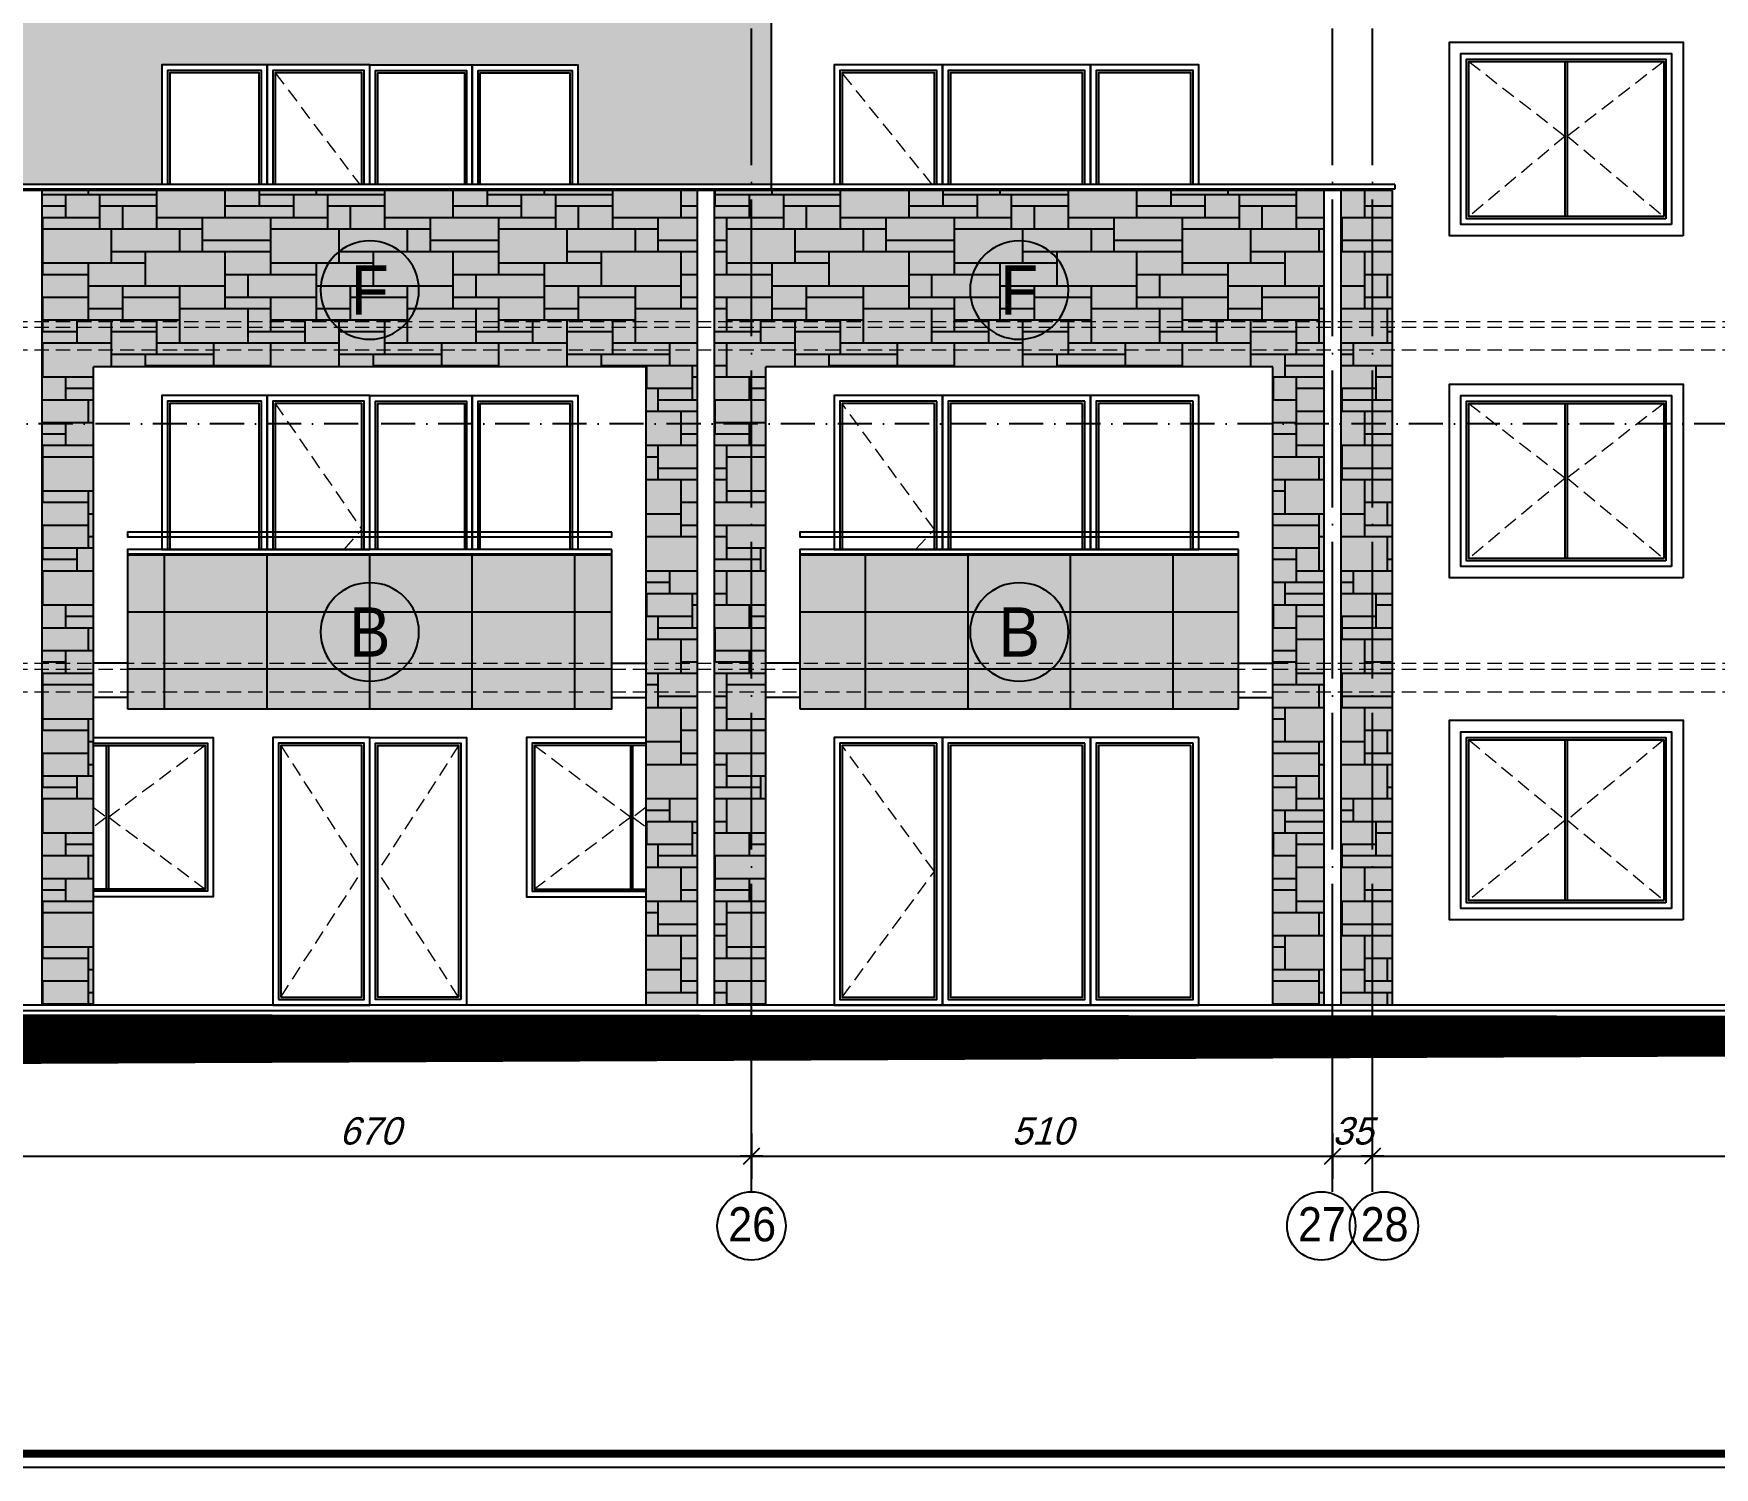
# Model space of a CAD drawing. Extents: x 9615146 to 9672346, y 4699603 to 4705703.
# Drawn here: x 9647292 to 9648767, y 4702703 to 4703961 of the extents above; entities that cross this region are included whole.
import ezdxf
from ezdxf.enums import TextEntityAlignment as Align

# ---------------------------------------------------------------- set-up
doc = ezdxf.new("R2010")
doc.units = 0
doc.header["$LTSCALE"] = 0.5
doc.header["$MEASUREMENT"] = 0
doc.header["$PDSIZE"] = -1
for name, pattern in [('ACAD_ISO04W100', [30, 24, -3, 0, -3]), ('DASHED', [0.75, 0.5, -0.25]), ('OSI1000', [5, 3, -1, 0, -1])]:
    doc.linetypes.add(name, pattern=pattern)
doc.layers.get('0').update_dxf_attribs({"color": 251, "linetype": 'CONTINUOUS'})
doc.layers.get('Defpoints').update_dxf_attribs({"color": 251, "linetype": 'CONTINUOUS'})
for name, color, linetype in [('_axis', 1, 'ACAD_ISO04W100'), ('_axis_num', 1, 'CONTINUOUS'), ('_dimension', 4, 'CONTINUOUS'), ('_dimension_evel', 4, 'CONTINUOUS'), ('_hatch', 9, 'CONTINUOUS'), ('_hatch_construction', 252, 'CONTINUOUS'), ('_table', 3, 'CONTINUOUS'), ('_text_spesif_window', 41, 'CONTINUOUS'), ('_view', 3, 'CONTINUOUS'), ('fasadi', 147, 'CONTINUOUS')]:
    doc.layers.add(name, color=color, linetype=linetype)
doc.layers.add('_punk', color=8, linetype='DASHED', lineweight=9)
doc.styles.add('HEB1', font='', dxfattribs={"width": 0.8, "oblique": 17})
doc.styles.add('POMESHTENIA', font='arial.ttf', dxfattribs={"width": 0.9})
doc.styles.add('WIN', font='swindos.shx', dxfattribs={"oblique": 17})
doc.styles.get('HEB1').set_extended_font_data('HebarU Cyr')
doc.dimstyles.new('dim_50', dxfattribs={"dimtxt": 24, "dimasz": 1, "dimexe": 30, "dimexo": 0, "dimgap": 10, "dimtad": 1, "dimdec": 1, "dimrnd": 0.5, "dimdsep": 46, "dimtxsty": 'WIN', "dimblk1": '1', "dimblk2": '1', "dimsah": 1, "dimcen": 15, "dimdle": 10, "dimse1": 1, "dimse2": 1, "dimadec": 0, "dimazin": 0, "dimtfac": 1, "dimtdec": 1, "dimtix": 1, "dimtmove": 2, "dimatfit": 3, "dimldrblk": '1', "dimfxl": 1, "dimtolj": 1, "dimarcsym": 0})
pattern_1 = [(0, (0, 0), (0, 200), [150, -50]), (0, (0, 10), (0, 200), [-60, 60, -30, 50]), (0, (0, 20), (0, 200), [-90, 110]), (0, (0, 30), (0, 200), [90, -110]), (0, (0, 40), (0, 200), [-40, 160]), (0, (0, 50), (0, 200), [70, -50, 60, -20]), (0, (70, 60), (0, 200), [160, -40]), (0, (-10, 70), (0, 200), [110, -90]), (0, (-40, 80), (0, 200), [90, -110]), (0, (0, 90), (0, 200), [160, -40]), (0, (0, 100), (0, 200), [-80, 50, -30, 40]), (0, (100, 110), (0, 200), [120, -80]), (0, (20, 120), (0, 200), [80, -40, 30, -50]), (0, (60, 130), (0, 200), [80, -30, 50, -40]), (0, (140, 140), (0, 200), [120, -80]), (0, (60, 150), (0, 200), [80, -120]), (0, (100, 160), (0, 200), [90, -110]), (0, (100, 170), (0, 200), [-60, 140]), (0, (40, 180), (0, 200), [60, -140]), (0, (100, 190), (0, 200), [140, -60]), (90, (0, 80), (-200, 1.224646799147353e-14), [30, -80, 70, -20]), (90, (20, 90), (-200, 1.224646799147353e-14), [50, -30, 20, -100]), (90, (30, 50), (-200, 1.224646799147353e-14), [20, -180]), (90, (40, 30), (-200, 1.224646799147353e-14), [20, -120, 30, -30]), (90, (50, 70), (-200, 1.224646799147353e-14), [20, -180]), (90, (60, 0), (-200, 1.224646799147353e-14), [30, -90, 50, -30]), (90, (70, 40), (-200, 1.224646799147353e-14), [30, -170]), (90, (80, 90), (-200, 1.224646799147353e-14), [30, -10, 20, -140]), (90, (90, 10), (-200, 1.224646799147353e-14), [30, -170]), (90, (100, 60), (-200, 1.224646799147353e-14), [30, -10, 30, -20, 50, -60]), (90, (120, 60), (-200, 1.224646799147353e-14), [-140, 20, -20, 20]), (90, (130, 90), (-200, 1.224646799147353e-14), [20, -180]), (90, (140, 20), (-200, 1.224646799147353e-14), [20, -70, 50, -60]), (90, (150, 50), (-200, 1.224646799147353e-14), [10, -130, 30, -30]), (90, (160, 60), (-200, 1.224646799147353e-14), [50, -50, 30, -70]), (90, (170, 110), (-200, 1.224646799147353e-14), [30, -50, 20, -100]), (90, (180, 40), (-200, 1.224646799147353e-14), [20, -180]), (90, (190, 60), (-200, 1.224646799147353e-14), [20, -60, 30, -90])]

# ---------------------------------------------------------------- blocks, each defined once
blk = doc.blocks.new('1')
for p, q in [((0, 20), (0, -20)), ((-10, 0), (10, 0)), ((-7.071067811866669, -7.07106781186485), (7.071067811866669, 7.07106781186485))]:
    blk.add_line(p, q)
blk = doc.blocks.new('*D81')
at = {"layer": '_dimension', "color": 0, "lineweight": -2, "ltscale": 30, "transparency": 16777216}
blk.add_line((9647252.903403036, 4702976.445895948), (9647920.903403033, 4702976.445895948), dxfattribs=at)
at = {"layer": 'Defpoints', "color": 0, "ltscale": 30, "transparency": 16777216}
for p in [(9647251.903403036, 4702976.445894818), (9647921.903403033, 4702976.445895948), (9647921.903403033, 4702976.445894632)]:
    blk.add_point(p, dxfattribs=at)
at = {"layer": '_dimension', "color": 0, "lineweight": -2, "ltscale": 30, "transparency": 16777216, "rotation": 180}
blk.add_blockref('1', (9647251.903403036, 4702976.445895948), dxfattribs=at)
at = {"layer": '_dimension', "color": 0, "lineweight": -2, "ltscale": 30, "transparency": 16777216}
blk.add_blockref('1', (9647921.903403033, 4702976.445895948), dxfattribs=at)
at = {"layer": '_dimension', "color": 0, "ltscale": 30, "transparency": 16777216, "insert": (9647586.903403034, 4702998.445895948), "char_height": 24, "attachment_point": 5, "style": 'WIN'}
blk.add_mtext('\\A1;670', dxfattribs=at)
blk = doc.blocks.new('*D82')
at = {"layer": '_dimension', "color": 0, "lineweight": -2, "ltscale": 30, "transparency": 16777216}
blk.add_line((9647922.903403033, 4702976.445895948), (9648430.903402293, 4702976.445895948), dxfattribs=at)
at = {"layer": 'Defpoints', "color": 0, "ltscale": 30, "transparency": 16777216}
for p in [(9647921.903403033, 4702976.445894632), (9648431.903402293, 4702976.445895948), (9648431.903402293, 4702976.445894492)]:
    blk.add_point(p, dxfattribs=at)
at = {"layer": '_dimension', "color": 0, "lineweight": -2, "ltscale": 30, "transparency": 16777216, "rotation": 180}
blk.add_blockref('1', (9647921.903403033, 4702976.445895948), dxfattribs=at)
at = {"layer": '_dimension', "color": 0, "lineweight": -2, "ltscale": 30, "transparency": 16777216}
blk.add_blockref('1', (9648431.903402293, 4702976.445895948), dxfattribs=at)
at = {"layer": '_dimension', "color": 0, "ltscale": 30, "transparency": 16777216, "insert": (9648176.903402664, 4702998.445895948), "char_height": 24, "attachment_point": 5, "style": 'WIN'}
blk.add_mtext('\\A1;510', dxfattribs=at)
blk = doc.blocks.new('*D83')
at = {"layer": '_dimension', "color": 0, "lineweight": -2, "ltscale": 30, "transparency": 16777216}
for p, q in [((9648430.903402293, 4702976.445895948), (9648429.903402293, 4702976.445895948)), ((9648431.903402293, 4702976.445895948), (9648466.903402284, 4702976.445895948)), ((9648467.903402284, 4702976.445895948), (9648468.903402284, 4702976.445895948))]:
    blk.add_line(p, q, dxfattribs=at)
at = {"layer": 'Defpoints', "color": 0, "ltscale": 30, "transparency": 16777216}
for p in [(9648431.903402293, 4702976.445894492), (9648466.903402284, 4702976.445895948), (9648466.903402284, 4702976.445894483)]:
    blk.add_point(p, dxfattribs=at)
at = {"layer": '_dimension', "color": 0, "lineweight": -2, "ltscale": 30, "transparency": 16777216}
blk.add_blockref('1', (9648431.903402293, 4702976.445895948), dxfattribs=at)
at = {"layer": '_dimension', "color": 0, "lineweight": -2, "ltscale": 30, "transparency": 16777216, "rotation": 180}
blk.add_blockref('1', (9648466.903402284, 4702976.445895948), dxfattribs=at)
at = {"layer": '_dimension', "color": 0, "ltscale": 30, "transparency": 16777216, "insert": (9648449.403402288, 4702998.445895948), "char_height": 24, "attachment_point": 5, "style": 'WIN'}
blk.add_mtext('\\A1;35', dxfattribs=at)
blk = doc.blocks.new('*D84')
at = {"layer": '_dimension', "color": 0, "lineweight": -2, "ltscale": 30, "transparency": 16777216}
blk.add_line((9648467.903402284, 4702976.445895948), (9649155.903402064, 4702976.445895948), dxfattribs=at)
at = {"layer": 'Defpoints', "color": 0, "ltscale": 30, "transparency": 16777216}
for p in [(9648466.903402284, 4702976.445894483), (9649156.903402064, 4702976.445895948), (9649156.903402064, 4702976.445894293)]:
    blk.add_point(p, dxfattribs=at)
at = {"layer": '_dimension', "color": 0, "lineweight": -2, "ltscale": 30, "transparency": 16777216, "rotation": 180}
blk.add_blockref('1', (9648466.903402284, 4702976.445895948), dxfattribs=at)
at = {"layer": '_dimension', "color": 0, "lineweight": -2, "ltscale": 30, "transparency": 16777216}
blk.add_blockref('1', (9649156.903402064, 4702976.445895948), dxfattribs=at)
at = {"layer": '_dimension', "color": 0, "ltscale": 30, "transparency": 16777216, "insert": (9648811.903402174, 4702998.445895948), "char_height": 24, "attachment_point": 5, "style": 'WIN'}
blk.add_mtext('\\A1;690', dxfattribs=at)
blk = doc.blocks.new('fghfdg')
at = {"layer": '_text_spesif_window'}
blk.add_circle((0, 0), 18, dxfattribs=at)
at = {"layer": '_text_spesif_window', "style": 'HEB1', "text_generation_flag": 6, "width": 0.7999999999992724}
blk.add_attdef('A', text='', height=18, rotation=179.9999998932783, dxfattribs=at).set_placement((-1.862645149230957e-09, -9.232262405566871), align=Align.CENTER)

msp = doc.modelspace()

# ---------------------------------------------------------------- hatches: boundary and pattern name
at = {"layer": '_hatch', "ltscale": 30, "true_color": 0xb97b1d}
h = msp.add_hatch(color=32, dxfattribs=at)
h.dxf.hatch_style = 1
h.paths.add_polyline_path([(9647921.903403576, 4704948.838117352), (9647939.403403917, 4704948.838117354), (9647939.40340392, 4704983.83811782), (9647921.903403586, 4704983.83811782)])
h.paths.add_polyline_path([(9647251.90340359, 4704983.838117821), (9647234.403401222, 4704983.838117821), (9647234.40340122, 4704948.838117816), (9647251.903403582, 4704948.838117817)])
h.paths.add_polyline_path([(9647251.90340359, 4704983.83811782), (9647251.903403582, 4704948.838117817), (9647266.40341299, 4704948.838117816), (9647266.40341299, 4704944.838117816), (9647251.903403578, 4704944.838117816), (9647251.903403576, 4704943.838117814), (9647264.403412988, 4704943.838117815), (9647264.40341299, 4704878.838117818), (9647251.903403562, 4704878.838117818), (9647251.903403271, 4703828.838117806), (9647404.403402759, 4703828.838117806), (9647404.403402757, 4703933.838117787), (9647496.903401323, 4703933.838117787), (9647586.903356876, 4703933.838117787), (9647676.90331243, 4703933.838117787), (9647769.403310996, 4703933.838117787), (9647769.403310996, 4703828.838117807), (9647921.903403267, 4703828.838117807), (9647921.903403558, 4704878.838117347), (9647909.403393453, 4704878.838117347), (9647909.403393432, 4704943.838117349), (9647921.903403575, 4704943.838117351), (9647921.903403575, 4704944.838117348), (9647907.403393432, 4704944.838117346), (9647907.40339343, 4704948.838117349), (9647921.903403576, 4704948.838117351), (9647921.903403588, 4704983.83811782)])
h.paths.add_polyline_path([(9647496.903389715, 4704843.838117811), (9647586.903345268, 4704843.838117811), (9647676.90330082, 4704843.838117811), (9647769.403299386, 4704843.83811781), (9647769.403299386, 4704723.838117818), (9647824.403392356, 4704723.838117818), (9647824.403392356, 4704718.838117815), (9647769.403299386, 4704718.838117814), (9647769.403299386, 4704708.838117815), (9647824.403392356, 4704708.838117815), (9647824.403392356, 4704704.83811781), (9647349.40339191, 4704704.83811781), (9647349.403391909, 4704708.838117815), (9647404.40339115, 4704708.838117815), (9647404.40339115, 4704718.838117814), (9647349.403391909, 4704718.838117815), (9647349.40339191, 4704723.838117818), (9647404.403391149, 4704723.838117818), (9647404.403391149, 4704843.83811781)], flags=16)
h.paths.add_polyline_path([(9647496.903389715, 4704543.838117811), (9647586.903345268, 4704543.838117811), (9647676.90330082, 4704543.838117811), (9647769.403299386, 4704543.838117811), (9647769.403299386, 4704423.838117819), (9647824.403392356, 4704423.838117818), (9647824.403392356, 4704418.838117815), (9647769.403299386, 4704418.838117814), (9647769.403299386, 4704408.838117815), (9647824.403392356, 4704408.838117815), (9647824.403392356, 4704404.838117809), (9647349.40339191, 4704404.838117809), (9647349.40339191, 4704408.838117815), (9647404.403391149, 4704408.838117815), (9647404.403391149, 4704418.838117814), (9647349.40339191, 4704418.838117815), (9647349.40339191, 4704423.838117818), (9647404.403391149, 4704423.838117819), (9647404.40339115, 4704543.838117811)], flags=16)
h.paths.add_polyline_path([(9647496.903389715, 4704233.838117811), (9647586.903345268, 4704233.838117811), (9647676.90330082, 4704233.838117811), (9647769.403299386, 4704233.838117811), (9647769.403299386, 4704123.838117819), (9647824.403392356, 4704123.838117818), (9647824.403392356, 4704118.838117815), (9647769.403299386, 4704118.838117814), (9647769.403299386, 4704108.838117815), (9647824.403392356, 4704108.838117815), (9647824.403392356, 4704104.83811781), (9647349.40339191, 4704104.83811781), (9647349.403391909, 4704108.838117815), (9647404.40339115, 4704108.838117815), (9647404.403391149, 4704118.838117814), (9647349.40339191, 4704118.838117814), (9647349.40339191, 4704123.838117818), (9647404.403391149, 4704123.838117819), (9647404.403391149, 4704233.838117811)], flags=16)
h.paths.add_polyline_path([(9647251.90340356, 4704878.838117818), (9647234.403401222, 4704878.838117818), (9647234.40340122, 4703828.838117806), (9647251.903403271, 4703828.838117806)])
h.paths.add_polyline_path([(9647939.403403917, 4704714.838117651), (9647937.4034034, 4704714.838117652), (9647937.4034034, 4704718.838117648), (9647939.403403917, 4704718.838117649), (9647939.403403915, 4704878.838117349), (9647921.903403558, 4704878.838117347), (9647921.90340327, 4703828.838117807), (9647939.403403917, 4703828.838117808), (9647939.403403917, 4704114.838117651), (9647937.4034034, 4704114.838117652), (9647937.4034034, 4704118.838117649), (9647939.403403917, 4704118.838117649), (9647939.40340392, 4704414.838117651), (9647937.403403401, 4704414.838117652), (9647937.4034034, 4704418.838117648), (9647939.403403917, 4704418.838117648)])
at = {"layer": '_hatch', "ltscale": 30, "true_color": 0xb4b09d}
h = msp.add_hatch(color=253, dxfattribs=at)
h.dxf.hatch_style = 1
h.paths.add_polyline_path([(9647829.403358622, 4703668.838117805), (9647829.403358618, 4703108.838117396), (9647874.40335861, 4703108.83811739), (9647874.403358614, 4703823.838117809), (9647299.40335556, 4703823.838117808), (9647299.40335556, 4703108.838117465), (9647344.403355563, 4703108.838117461), (9647344.403355565, 4703668.838117805)])
h = msp.add_hatch(color=253, dxfattribs=at)
h.dxf.hatch_style = 1
h.paths.add_polyline_path([(9647889.403358608, 4703823.838117809), (9647889.403358608, 4703108.83811739), (9647934.403358612, 4703108.838117384), (9647934.40335861, 4703668.838117805), (9648379.403401528, 4703668.838117804), (9648379.403401526, 4703108.838117328), (9648424.403401522, 4703108.838117322), (9648424.403401522, 4703823.838117809)])
h.paths.add_polyline_path([(9648484.403402306, 4703823.838117809), (9648439.403401518, 4703823.838117809), (9648439.403401518, 4703108.83811732), (9648484.40340152, 4703108.838117315)])
at = {"layer": '_hatch', "ltscale": 30, "true_color": 0x755724}
h = msp.add_hatch(color=27, dxfattribs=at)
h.dxf.hatch_style = 1
h.paths.add_polyline_path([(9647374.403311381, 4703503.838117809), (9647374.403311381, 4703368.838117818), (9647799.403403696, 4703368.838117818), (9647799.403403696, 4703503.838117809)])
h.paths.add_polyline_path([(9647964.403404607, 4703503.83811781), (9647964.403404607, 4703368.838117818), (9648349.403446604, 4703368.838117818), (9648349.403446604, 4703503.838117809)])
at = {"layer": '_hatch_construction', "ltscale": 40}
h = msp.add_hatch(dxfattribs=at)
h.set_pattern_fill('EGGCRATE', color=250, scale=30, style=0, pattern_type=2)
h.set_pattern_definition([(0, (3, 0), (30, 15), [27, -3]), (0, (3, 3), (30, 15), [27, -3]), (90, (3, 3), (-30, 15), [12, -3]), (90, (0, 3), (-30, 15), [12, -3])])
h.paths.add_polyline_path([(9647921.903403576, 4704948.838117352), (9647939.403403917, 4704948.838117354), (9647939.40340392, 4704983.83811782), (9647921.903403586, 4704983.83811782)])
h.paths.add_polyline_path([(9647251.90340359, 4704983.838117821), (9647234.403401222, 4704983.838117821), (9647234.40340122, 4704948.838117816), (9647251.903403582, 4704948.838117817)])
h.paths.add_polyline_path([(9647251.90340359, 4704983.83811782), (9647251.903403582, 4704948.838117817), (9647266.40341299, 4704948.838117816), (9647266.40341299, 4704944.838117816), (9647251.903403578, 4704944.838117816), (9647251.903403576, 4704943.838117814), (9647264.403412988, 4704943.838117815), (9647264.40341299, 4704878.838117818), (9647251.903403562, 4704878.838117818), (9647251.903403271, 4703828.838117806), (9647404.403402759, 4703828.838117806), (9647404.403402757, 4703933.838117787), (9647496.903401323, 4703933.838117787), (9647586.903356876, 4703933.838117787), (9647676.90331243, 4703933.838117787), (9647769.403310996, 4703933.838117787), (9647769.403310996, 4703828.838117807), (9647921.903403267, 4703828.838117807), (9647921.903403558, 4704878.838117347), (9647909.403393453, 4704878.838117347), (9647909.403393432, 4704943.838117349), (9647921.903403575, 4704943.838117351), (9647921.903403575, 4704944.838117348), (9647907.403393432, 4704944.838117346), (9647907.40339343, 4704948.838117349), (9647921.903403576, 4704948.838117351), (9647921.903403588, 4704983.83811782)])
h.paths.add_polyline_path([(9647496.903389715, 4704843.838117811), (9647586.903345268, 4704843.838117811), (9647676.90330082, 4704843.838117811), (9647769.403299386, 4704843.83811781), (9647769.403299386, 4704723.838117818), (9647824.403392356, 4704723.838117818), (9647824.403392356, 4704718.838117815), (9647769.403299386, 4704718.838117814), (9647769.403299386, 4704708.838117815), (9647824.403392356, 4704708.838117815), (9647824.403392356, 4704704.83811781), (9647349.40339191, 4704704.83811781), (9647349.403391909, 4704708.838117815), (9647404.40339115, 4704708.838117815), (9647404.40339115, 4704718.838117814), (9647349.403391909, 4704718.838117815), (9647349.40339191, 4704723.838117818), (9647404.403391149, 4704723.838117818), (9647404.403391149, 4704843.83811781)], flags=16)
h.paths.add_polyline_path([(9647496.903389715, 4704543.838117811), (9647586.903345268, 4704543.838117811), (9647676.90330082, 4704543.838117811), (9647769.403299386, 4704543.838117811), (9647769.403299386, 4704423.838117819), (9647824.403392356, 4704423.838117818), (9647824.403392356, 4704418.838117815), (9647769.403299386, 4704418.838117814), (9647769.403299386, 4704408.838117815), (9647824.403392356, 4704408.838117815), (9647824.403392356, 4704404.838117809), (9647349.40339191, 4704404.838117809), (9647349.40339191, 4704408.838117815), (9647404.403391149, 4704408.838117815), (9647404.403391149, 4704418.838117814), (9647349.40339191, 4704418.838117815), (9647349.40339191, 4704423.838117818), (9647404.403391149, 4704423.838117819), (9647404.40339115, 4704543.838117811)], flags=16)
h.paths.add_polyline_path([(9647496.903389715, 4704233.838117811), (9647586.903345268, 4704233.838117811), (9647676.90330082, 4704233.838117811), (9647769.403299386, 4704233.838117811), (9647769.403299386, 4704123.838117819), (9647824.403392356, 4704123.838117818), (9647824.403392356, 4704118.838117815), (9647769.403299386, 4704118.838117814), (9647769.403299386, 4704108.838117815), (9647824.403392356, 4704108.838117815), (9647824.403392356, 4704104.83811781), (9647349.40339191, 4704104.83811781), (9647349.403391909, 4704108.838117815), (9647404.40339115, 4704108.838117815), (9647404.403391149, 4704118.838117814), (9647349.40339191, 4704118.838117814), (9647349.40339191, 4704123.838117818), (9647404.403391149, 4704123.838117819), (9647404.403391149, 4704233.838117811)], flags=16)
h.paths.add_polyline_path([(9647251.90340356, 4704878.838117818), (9647234.403401222, 4704878.838117818), (9647234.40340122, 4703828.838117806), (9647251.903403271, 4703828.838117806)])
h.paths.add_polyline_path([(9647939.403403917, 4704714.838117651), (9647937.4034034, 4704714.838117652), (9647937.4034034, 4704718.838117648), (9647939.403403917, 4704718.838117649), (9647939.403403915, 4704878.838117349), (9647921.903403558, 4704878.838117347), (9647921.90340327, 4703828.838117807), (9647939.403403917, 4703828.838117808), (9647939.403403917, 4704114.838117651), (9647937.4034034, 4704114.838117652), (9647937.4034034, 4704118.838117649), (9647939.403403917, 4704118.838117649), (9647939.40340392, 4704414.838117651), (9647937.403403401, 4704414.838117652), (9647937.4034034, 4704418.838117648), (9647939.403403917, 4704418.838117648)])
h = msp.add_hatch(dxfattribs=at)
h.set_pattern_fill('CUTSTONE', color=250, scale=200, style=0, pattern_type=2)
h.set_pattern_definition(pattern_1)
h.paths.add_polyline_path([(9647829.403358622, 4703668.838117805), (9647829.403358618, 4703108.838117396), (9647874.40335861, 4703108.83811739), (9647874.403358614, 4703823.838117809), (9647299.40335556, 4703823.838117808), (9647299.40335556, 4703108.838117465), (9647344.403355563, 4703108.838117461), (9647344.403355565, 4703668.838117805)])
h = msp.add_hatch(dxfattribs=at)
h.set_pattern_fill('CUTSTONE', color=250, scale=200, style=0, pattern_type=2)
h.set_pattern_definition(pattern_1)
h.paths.add_polyline_path([(9647889.403358608, 4703823.838117809), (9647889.403358608, 4703108.83811739), (9647934.403358612, 4703108.838117384), (9647934.40335861, 4703668.838117805), (9648379.403401528, 4703668.838117804), (9648379.403401526, 4703108.838117328), (9648424.403401522, 4703108.838117322), (9648424.403401522, 4703823.838117809)])
h.paths.add_polyline_path([(9648484.403402306, 4703823.838117809), (9648439.403401518, 4703823.838117809), (9648439.403401518, 4703108.83811732), (9648484.40340152, 4703108.838117315)])

# ---------------------------------------------------------------- linework, layer by layer
at = {"layer": '_axis', "ltscale": 10}
for p, q in [((9647921.903403023, 4702945.264943929), (9647921.903403698, 4705388.083975578)), ((9648431.903402282, 4702945.264943918), (9648431.903402956, 4705388.083975567)), ((9648466.903402274, 4702945.264943918), (9648466.903402949, 4705388.083975567))]:
    msp.add_line(p, q, dxfattribs=at)
at = {"layer": '_axis_num'}
for centre in [(9647921.90340308, 4702915.264944118), (9648421.903402338, 4702915.264944106), (9648476.90340233, 4702915.264944106)]:
    msp.add_circle(centre, 30, dxfattribs=at)
at = {"layer": '_dimension_evel', "linetype": 'OSI1000', "ltscale": 20}
msp.add_line((9650232.04528398, 4703618.838118382), (9641548.253517205, 4703618.838118402), dxfattribs=at)
at = {"layer": '_hatch', "color": 252, "ltscale": 10, "const_width": 30.00000000000001}
msp.add_lwpolyline([(9649930.291744368, 4703083.838117131), (9643284.403404808, 4703083.838117975), (9643284.403404804, 4703233.838118077), (9641813.797236903, 4703233.838118077)], dxfattribs=at)
at = {"layer": '_hatch_construction', "color": 250, "ltscale": 40}
for p, q in [((9647406.90335754, 4703368.83811782), (9647406.90335754, 4703503.838117809)), ((9647496.90335754, 4703368.83811782), (9647496.90335754, 4703503.838117809)), ((9647586.90335754, 4703368.83811782), (9647586.90335754, 4703503.838117809)), ((9647676.90335754, 4703368.83811782), (9647676.90335754, 4703503.838117809)), ((9647766.90335754, 4703368.83811782), (9647766.90335754, 4703503.838117809)), ((9648021.90344638, 4703368.838117818), (9648021.90344638, 4703503.838117807)), ((9648111.90344638, 4703368.838117818), (9648111.90344638, 4703503.838117807)), ((9648201.90344638, 4703368.838117818), (9648201.90344638, 4703503.838117807)), ((9648291.90344638, 4703368.838117818), (9648291.90344638, 4703503.838117807)), ((9647799.403403696, 4703453.83811781), (9647374.403311381, 4703453.838117804)), ((9648349.403446604, 4703453.83811781), (9647964.403404607, 4703453.838117805)), ((9647799.403403696, 4703403.83811781), (9647374.403311381, 4703403.838117804)), ((9648349.403446604, 4703403.83811781), (9647964.403404607, 4703403.838117805)), ((9647355.903260665, 4703210.838117789), (9647355.903260665, 4703336.838117789)), ((9647357.903260665, 4703210.838117789), (9647357.903260665, 4703336.838117789)), ((9647815.903453087, 4703210.838117789), (9647815.903453087, 4703336.838117789)), ((9647817.903453087, 4703210.838117789), (9647817.903453087, 4703336.838117789))]:
    msp.add_line(p, q, dxfattribs=at)
for points in [[(9647404.403402757, 4703508.838117809), (9647496.903401323, 4703508.838117809), (9647496.903401323, 4703643.83811779), (9647404.403402757, 4703643.83811779)], [(9647496.903312184, 4703508.838117809), (9647586.903356876, 4703508.838117809), (9647586.903356876, 4703643.83811779), (9647496.903312184, 4703643.83811779)], [(9647676.903312428, 4703508.838117809), (9647586.903356876, 4703508.838117809), (9647586.903356876, 4703643.83811779), (9647676.903312428, 4703643.83811779)], [(9647769.403310994, 4703508.838117809), (9647676.903312428, 4703508.838117809), (9647676.903312428, 4703643.83811779), (9647769.403310994, 4703643.83811779)], [(9648089.403356902, 4703643.838117815), (9647994.403366867, 4703643.838117815), (9647994.403366867, 4703508.838117809), (9648089.403356902, 4703508.838117809)], [(9648219.403367383, 4703643.838117815), (9648089.403356902, 4703643.838117815), (9648089.403356902, 4703508.838117809), (9648219.403367383, 4703508.838117809)], [(9648314.403357416, 4703643.838117815), (9648219.403367383, 4703643.838117815), (9648219.403367383, 4703508.838117809), (9648314.403357416, 4703508.838117809)], [(9647409.403402757, 4703508.838117809), (9647491.903401323, 4703508.838117809), (9647491.903401323, 4703638.83811779), (9647409.403402757, 4703638.83811779)], [(9647411.403402757, 4703508.838117809), (9647489.903401323, 4703508.838117809), (9647489.903401323, 4703636.83811779), (9647411.403402757, 4703636.83811779)], [(9647501.903312184, 4703508.838117809), (9647581.903356876, 4703508.838117809), (9647581.903356876, 4703638.83811779), (9647501.903312184, 4703638.83811779)], [(9647503.903312184, 4703508.838117809), (9647579.903356876, 4703508.838117809), (9647579.903356876, 4703636.83811779), (9647503.903312184, 4703636.83811779)], [(9647671.903312428, 4703508.838117809), (9647591.903356876, 4703508.838117809), (9647591.903356876, 4703638.83811779), (9647671.903312428, 4703638.83811779)], [(9647669.903312428, 4703508.838117809), (9647593.903356876, 4703508.838117809), (9647593.903356876, 4703636.83811779), (9647669.903312428, 4703636.83811779)], [(9647764.403310994, 4703508.838117809), (9647681.903312428, 4703508.838117809), (9647681.903312428, 4703638.83811779), (9647764.403310994, 4703638.83811779)], [(9647762.403310994, 4703508.838117809), (9647683.903312428, 4703508.838117809), (9647683.903312428, 4703636.83811779), (9647762.403310994, 4703636.83811779)], [(9648084.403356902, 4703638.838117815), (9647999.403366867, 4703638.838117815), (9647999.403366867, 4703508.838117809), (9648084.403356902, 4703508.838117809)], [(9648082.403356902, 4703636.838117815), (9648001.403366867, 4703636.838117815), (9648001.403366867, 4703508.838117809), (9648082.403356902, 4703508.838117809)], [(9648214.403367383, 4703638.838117815), (9648094.403356902, 4703638.838117815), (9648094.403356902, 4703508.838117809), (9648214.403367383, 4703508.838117809)], [(9648212.403367383, 4703636.838117815), (9648096.403356902, 4703636.838117815), (9648096.403356902, 4703508.838117809), (9648212.403367383, 4703508.838117809)], [(9648309.403357416, 4703638.838117815), (9648224.403367383, 4703638.838117815), (9648224.403367383, 4703508.838117809), (9648309.403357416, 4703508.838117809)], [(9648307.403357416, 4703636.838117815), (9648226.403367383, 4703636.838117815), (9648226.403367383, 4703508.838117809), (9648307.403357416, 4703508.838117809)], [(9647501.903356867, 4703108.838117792), (9647586.903356876, 4703108.838117792), (9647586.903356876, 4703343.83811779), (9647501.903356867, 4703343.83811779)], [(9647506.903356867, 4703113.838117792), (9647581.903356876, 4703113.838117792), (9647581.903356876, 4703338.83811779), (9647506.903356867, 4703338.83811779)], [(9647508.903356867, 4703115.838117792), (9647579.903356876, 4703115.838117792), (9647579.903356876, 4703336.83811779), (9647508.903356867, 4703336.83811779)], [(9647671.903356886, 4703108.838117792), (9647586.903356876, 4703108.838117792), (9647586.903356876, 4703343.83811779), (9647671.903356886, 4703343.83811779)], [(9647666.903356886, 4703113.838117792), (9647591.903356876, 4703113.838117792), (9647591.903356876, 4703338.83811779), (9647666.903356886, 4703338.83811779)], [(9647664.903356886, 4703115.838117792), (9647593.903356876, 4703115.838117792), (9647593.903356876, 4703336.83811779), (9647664.903356886, 4703336.83811779)], [(9648089.403401982, 4703343.838117814), (9647994.403411947, 4703343.838117814), (9647994.403411947, 4703108.838117791), (9648089.403401982, 4703108.838117791)], [(9648084.403401982, 4703338.838117814), (9647999.403411947, 4703338.838117814), (9647999.403411947, 4703113.838117791), (9648084.403401982, 4703113.838117791)], [(9648082.403401982, 4703336.838117814), (9648001.403411947, 4703336.838117814), (9648001.403411947, 4703115.838117791), (9648082.403401982, 4703115.838117791)], [(9648219.403412463, 4703343.838117814), (9648089.403401982, 4703343.838117814), (9648089.403401982, 4703108.838117791), (9648219.403412463, 4703108.838117791)], [(9648214.403412463, 4703338.838117814), (9648094.403401982, 4703338.838117814), (9648094.403401982, 4703113.838117791), (9648214.403412463, 4703113.838117791)], [(9648212.403412463, 4703336.838117814), (9648096.403401982, 4703336.838117814), (9648096.403401982, 4703115.838117791), (9648212.403412463, 4703115.838117791)], [(9648314.403402496, 4703343.838117814), (9648219.403412463, 4703343.838117814), (9648219.403412463, 4703108.838117791), (9648314.403402496, 4703108.838117791)], [(9648309.403402496, 4703338.838117814), (9648224.403412463, 4703338.838117814), (9648224.403412463, 4703113.838117791), (9648309.403402496, 4703113.838117791)], [(9648307.403402496, 4703336.838117814), (9648226.403412463, 4703336.838117814), (9648226.403412463, 4703115.838117791), (9648307.403402496, 4703115.838117791)]]:
    msp.add_lwpolyline(points, close=True, dxfattribs=at)
for points in [[(9647344.403401539, 4703343.838117789), (9647449.403256947, 4703343.838117789), (9647449.403256947, 4703203.838117789), (9647344.403401539, 4703203.838117789)], [(9647344.403401539, 4703338.838117789), (9647444.403256947, 4703338.838117789), (9647444.403256947, 4703208.838117789), (9647344.403401539, 4703208.838117789)], [(9647344.403401539, 4703336.838117789), (9647442.403256947, 4703336.838117789), (9647442.403256947, 4703210.838117789), (9647344.403401539, 4703210.838117789)], [(9647829.403312214, 4703343.838117789), (9647724.403456805, 4703343.838117789), (9647724.403456805, 4703203.838117789), (9647829.403312214, 4703203.838117789)], [(9647829.403312214, 4703338.838117789), (9647729.403456805, 4703338.838117789), (9647729.403456805, 4703208.838117789), (9647829.403312214, 4703208.838117789)], [(9647829.403312214, 4703336.838117789), (9647731.403456805, 4703336.838117789), (9647731.403456805, 4703210.838117789), (9647829.403312214, 4703210.838117789)]]:
    msp.add_lwpolyline(points, dxfattribs=at)
at = {"layer": '_punk', "ltscale": 50}
for p, q in [((9647503.903312186, 4703926.838117787), (9647578.183898838, 4703828.838117807)), ((9648551.403410133, 4703936.838117811), (9648635.903406415, 4703871.338117811)), ((9648722.403402697, 4703936.838117811), (9648637.903406415, 4703871.338117811)), ((9648635.903406415, 4703871.338117811), (9648551.403410133, 4703800.838117811)), ((9648637.903406415, 4703871.338117811), (9648722.403402697, 4703800.838117811)), ((9643223.98546953, 4703708.83811802), (9650039.317684485, 4703708.838117063)), ((9643223.98546953, 4703703.838118021), (9650039.317684485, 4703703.838117066)), ((9643223.98546953, 4703683.83811802), (9650039.317684485, 4703683.838117062)), ((9647503.903312184, 4703636.83811779), (9647579.903356876, 4703526.338117791)), ((9648551.403410133, 4703636.838117811), (9648635.903406415, 4703571.338117811)), ((9648722.403402697, 4703636.838117811), (9648637.903406415, 4703571.338117811)), ((9648635.903406415, 4703571.338117811), (9648551.403410133, 4703500.838117811)), ((9648637.903406415, 4703571.338117811), (9648722.403402697, 4703500.838117811)), ((9647564.428234667, 4703508.838117809), (9647579.903356876, 4703526.338117791)), ((9643223.985469531, 4703408.838118021), (9650039.317684485, 4703408.838117063)), ((9643223.985469531, 4703403.838118023), (9650039.317684485, 4703403.838117066)), ((9643223.985469531, 4703383.838118022), (9650039.317684485, 4703383.838117066)), ((9647442.403256947, 4703336.838117789), (9647357.903260665, 4703273.838117789)), ((9647508.903356867, 4703336.83811779), (9647579.903356876, 4703226.338117791)), ((9647664.903356886, 4703336.83811779), (9647593.903356876, 4703226.338117791)), ((9647731.403456805, 4703336.838117789), (9647815.903453087, 4703273.838117789)), ((9648551.403410133, 4703341.838117811), (9648635.903406415, 4703271.338117811)), ((9648722.403402697, 4703341.838117811), (9648637.903406415, 4703271.338117811)), ((9647344.285339799, 4703282.5), (9647355.903260665, 4703273.838117789)), ((9647355.903260665, 4703273.838117789), (9647344.403401539, 4703265.264257945)), ((9647357.903260665, 4703273.838117789), (9647442.403256947, 4703210.838117789)), ((9647815.903453087, 4703273.838117789), (9647731.403456805, 4703210.838117789)), ((9647829.521373954, 4703282.5), (9647817.903453087, 4703273.838117789)), ((9647817.903453087, 4703273.838117789), (9647829.403312214, 4703265.264257945)), ((9648635.903406415, 4703271.338117811), (9648551.403410133, 4703200.838117811)), ((9648637.903406415, 4703271.338117811), (9648722.403402697, 4703200.838117811)), ((9647508.903356867, 4703115.838117792), (9647579.903356876, 4703226.338117791)), ((9647664.903356886, 4703115.838117792), (9647593.903356876, 4703226.338117791)), ((9641716.87599053, 4703108.838117791), (9649169.403383011, 4703108.838117791)), ((9641716.87599053, 4703103.83811779), (9649169.403383011, 4703103.838117791)), ((9646835.548150431, 4703108.838118372), (9650039.317684485, 4703108.838117087)), ((9646835.54815043, 4703103.838118374), (9650039.317684485, 4703103.838117087)), ((9641716.87599053, 4703083.838117791), (9649169.403383011, 4703083.838117791)), ((9646835.548150428, 4703083.838118374), (9650039.317684483, 4703083.838117087))]:
    msp.add_line(p, q, dxfattribs=at)
for points in [[(9648080.570777936, 4703828.838117807), (9648001.403366867, 4703926.838117811)], [(9648065.910125906, 4703508.838117809), (9648082.403356902, 4703526.338117803), (9648001.403366867, 4703636.838117815)], [(9648001.403411947, 4703115.838117791), (9648082.403401982, 4703226.338117803), (9648001.403411947, 4703336.838117814)]]:
    msp.add_lwpolyline(points, dxfattribs=at)
at = {"layer": '_table', "ltscale": 10}
msp.add_lwpolyline([(9641346.02944655, 4705703.380101887), (9651646.029446546, 4705703.380101884), (9651646.029446548, 4702703.380101882), (9641346.029446552, 4702703.380101885)], close=True, dxfattribs=at)
msp.add_lwpolyline([(9641497.713657077, 4705691.380101887, 6.842105263157892, 6.842105263157892, 0), (9651634.029446548, 4705691.380101883, 6.842105263157892, 6.842105263157892, 0), (9651634.029446546, 4702715.380101881, 6.842105263157892, 6.842105263157892, 0), (9641497.713657077, 4702715.380101889, 6.842105263157892, 6.842105263157892, 0)], format="xyseb", close=True, dxfattribs=at)
at = {"layer": 'fasadi'}
for p, q in [((9647939.403403917, 4703823.838117809), (9647939.403403917, 4704878.838117818)), ((9648635.903406415, 4703800.838117811), (9648635.903406415, 4703936.838117811)), ((9648637.903406415, 4703800.838117811), (9648637.903406415, 4703936.838117811)), ((9648486.403402306, 4703828.838117807), (9643307.403402975, 4703828.838117807)), ((9648486.403402306, 4703824.8381178), (9643307.403402975, 4703824.8381178)), ((9648484.403402306, 4703823.838117809), (9643309.403402975, 4703823.838117809)), ((9647299.40335556, 4703108.838117791), (9647299.40335556, 4703823.838117809)), ((9647874.403358612, 4703108.838117791), (9647874.403358612, 4703823.838117809)), ((9647889.403358608, 4703108.838117791), (9647889.403358608, 4703823.838117809)), ((9648424.403401522, 4703108.838117791), (9648424.403401522, 4703823.838117809)), ((9648439.403401518, 4703108.838117791), (9648439.403401518, 4703823.838117809)), ((9648484.403401522, 4703108.838117791), (9648484.403402306, 4703823.838117809)), ((9647344.403355563, 4703108.838117791), (9647344.403355563, 4703668.838117805)), ((9647829.40335862, 4703668.838117805), (9647344.403355563, 4703668.838117805)), ((9647829.40335862, 4703108.838117791), (9647829.40335862, 4703668.838117805)), ((9647934.40335861, 4703108.838117791), (9647934.40335861, 4703668.838117805)), ((9648379.403401528, 4703668.838117805), (9647934.40335861, 4703668.838117805)), ((9648379.403401528, 4703108.838117791), (9648379.403401528, 4703668.838117805)), ((9648635.903406415, 4703500.838117811), (9648635.903406415, 4703636.838117811)), ((9648637.903406415, 4703500.838117811), (9648637.903406415, 4703636.838117811)), ((9647374.403311381, 4703408.838117791), (9647344.403356455, 4703408.838117791)), ((9647799.403403696, 4703408.838117791), (9647829.40335862, 4703408.838117791)), ((9647964.403404607, 4703408.838117791), (9647934.40344968, 4703408.838117791)), ((9648349.403446604, 4703408.838117791), (9648379.403401528, 4703408.838117791)), ((9647374.403311381, 4703378.838117816), (9647344.403356455, 4703378.838117816)), ((9647799.403403696, 4703378.838117816), (9647829.40335862, 4703378.838117816)), ((9647964.403404607, 4703378.838117816), (9647934.40344968, 4703378.838117816)), ((9648349.403446604, 4703378.838117816), (9648379.403401528, 4703378.838117816)), ((9648635.903406415, 4703200.838117811), (9648635.903406415, 4703341.838117811)), ((9648637.903406415, 4703200.838117811), (9648637.903406415, 4703341.838117811))]:
    msp.add_line(p, q, dxfattribs=at)
at = {"layer": 'fasadi', "ltscale": 30}
msp.add_line((9648486.403402306, 4703828.838117807), (9648486.403402306, 4703824.8381178), dxfattribs=at)
at = {"layer": 'fasadi'}
for points in [[(9648739.403402697, 4703783.838117811), (9648534.403410133, 4703783.838117811), (9648534.403410133, 4703953.838117811), (9648739.403402697, 4703953.838117811)], [(9648729.403402697, 4703793.838117811), (9648544.403410133, 4703793.838117811), (9648544.403410133, 4703943.838117811), (9648729.403402697, 4703943.838117811)], [(9648724.403402697, 4703798.838117811), (9648549.403410133, 4703798.838117811), (9648549.403410133, 4703938.838117811), (9648724.403402697, 4703938.838117811)], [(9648722.403402697, 4703800.838117811), (9648551.403410133, 4703800.838117811), (9648551.403410133, 4703936.838117811), (9648722.403402697, 4703936.838117811)], [(9648739.403402697, 4703483.838117811), (9648534.403410133, 4703483.838117811), (9648534.403410133, 4703653.838117811), (9648739.403402697, 4703653.838117811)], [(9648729.403402697, 4703493.838117811), (9648544.403410133, 4703493.838117811), (9648544.403410133, 4703643.838117811), (9648729.403402697, 4703643.838117811)], [(9648724.403402697, 4703498.838117811), (9648549.403410133, 4703498.838117811), (9648549.403410133, 4703638.838117811), (9648724.403402697, 4703638.838117811)], [(9648722.403402697, 4703500.838117811), (9648551.403410133, 4703500.838117811), (9648551.403410133, 4703636.838117811), (9648722.403402697, 4703636.838117811)], [(9647799.403403696, 4703523.838117809), (9647374.403311381, 4703523.838117809), (9647374.403311381, 4703519.838117803), (9647799.403403696, 4703519.838117803)], [(9648349.403446604, 4703523.838117809), (9647964.403404607, 4703523.838117809), (9647964.403404607, 4703519.838117803), (9648349.403446604, 4703519.838117803)], [(9647799.403403696, 4703508.838117809), (9647374.403311381, 4703508.838117809), (9647374.403311381, 4703504.838117803), (9647799.403403696, 4703504.838117803)], [(9647374.403311381, 4703368.838117818), (9647799.403403696, 4703368.838117818), (9647799.403403696, 4703503.838117809), (9647374.403311381, 4703503.838117809)], [(9648349.403446604, 4703508.838117809), (9647964.403404607, 4703508.838117809), (9647964.403404607, 4703504.838117803), (9648349.403446604, 4703504.838117803)], [(9647964.403404607, 4703368.838117818), (9648349.403446604, 4703368.838117818), (9648349.403446604, 4703503.838117809), (9647964.403404607, 4703503.838117809)], [(9648739.403402697, 4703183.838117811), (9648534.403410133, 4703183.838117811), (9648534.403410133, 4703358.838117811), (9648739.403402697, 4703358.838117811)], [(9648729.403402697, 4703193.838117811), (9648544.403410133, 4703193.838117811), (9648544.403410133, 4703348.838117811), (9648729.403402697, 4703348.838117811)], [(9648724.403402697, 4703198.838117811), (9648549.403410133, 4703198.838117811), (9648549.403410133, 4703343.838117811), (9648724.403402697, 4703343.838117811)], [(9648722.403402697, 4703200.838117811), (9648551.403410133, 4703200.838117811), (9648551.403410133, 4703341.838117811), (9648722.403402697, 4703341.838117811)]]:
    msp.add_lwpolyline(points, close=True, dxfattribs=at)
for points in [[(9647496.903401323, 4703828.838117807), (9647496.903401323, 4703933.838117787), (9647404.403402757, 4703933.838117787), (9647404.403402757, 4703828.838117807)], [(9647491.903401323, 4703828.838117807), (9647491.903401323, 4703928.838117787), (9647409.403402757, 4703928.838117787), (9647409.403402757, 4703828.838117807)], [(9647489.903401323, 4703828.838117807), (9647489.903401323, 4703926.838117787), (9647411.403402757, 4703926.838117787), (9647411.403402757, 4703828.838117807)], [(9647586.903356876, 4703828.838117807), (9647586.903356876, 4703933.838117787), (9647496.903312186, 4703933.838117787), (9647496.903312186, 4703828.838117807)], [(9647581.903356876, 4703828.838117807), (9647581.903356876, 4703928.838117787), (9647501.903312186, 4703928.838117787), (9647501.903312186, 4703828.838117807)], [(9647579.903356876, 4703828.838117807), (9647579.903356876, 4703926.838117787), (9647503.903312186, 4703926.838117787), (9647503.903312186, 4703828.838117807)], [(9647586.903356876, 4703828.838117807), (9647586.903356876, 4703933.838117787), (9647676.90331243, 4703933.838117787), (9647676.90331243, 4703828.838117807)], [(9647591.903356876, 4703828.838117807), (9647591.903356876, 4703928.838117787), (9647671.90331243, 4703928.838117787), (9647671.90331243, 4703828.838117807)], [(9647593.903356876, 4703828.838117807), (9647593.903356876, 4703926.838117787), (9647669.90331243, 4703926.838117787), (9647669.90331243, 4703828.838117807)], [(9647676.90331243, 4703828.838117807), (9647676.90331243, 4703933.838117787), (9647769.403310996, 4703933.838117787), (9647769.403310996, 4703828.838117807)], [(9647681.90331243, 4703828.838117807), (9647681.90331243, 4703928.838117787), (9647764.403310996, 4703928.838117787), (9647764.403310996, 4703828.838117807)], [(9647683.90331243, 4703828.838117807), (9647683.90331243, 4703926.838117787), (9647762.403310996, 4703926.838117787), (9647762.403310996, 4703828.838117807)], [(9648089.403356902, 4703828.838117807), (9648089.403356902, 4703933.838117811), (9647994.403366867, 4703933.838117811), (9647994.403366867, 4703828.838117807)], [(9648084.403356902, 4703828.838117807), (9648084.403356902, 4703928.838117811), (9647999.403366867, 4703928.838117811), (9647999.403366867, 4703828.838117807)], [(9648082.403356902, 4703828.838117807), (9648082.403356902, 4703926.838117811), (9648001.403366867, 4703926.838117811), (9648001.403366867, 4703828.838117807)], [(9648219.403367383, 4703828.838117807), (9648219.403367383, 4703933.838117811), (9648089.403356902, 4703933.838117811), (9648089.403356902, 4703828.838117807)], [(9648214.403367383, 4703828.838117807), (9648214.403367383, 4703928.838117811), (9648094.403356902, 4703928.838117811), (9648094.403356902, 4703828.838117807)], [(9648212.403367383, 4703828.838117807), (9648212.403367383, 4703926.838117811), (9648096.403356902, 4703926.838117811), (9648096.403356902, 4703828.838117807)], [(9648314.403357416, 4703828.838117807), (9648314.403357416, 4703933.838117811), (9648219.403367383, 4703933.838117811), (9648219.403367383, 4703828.838117807)], [(9648309.403357416, 4703828.838117807), (9648309.403357416, 4703928.838117811), (9648224.403367383, 4703928.838117811), (9648224.403367383, 4703828.838117807)], [(9648307.403357416, 4703828.838117807), (9648307.403357416, 4703926.838117811), (9648226.403367383, 4703926.838117811), (9648226.403367383, 4703828.838117807)]]:
    msp.add_lwpolyline(points, dxfattribs=at)
at = {"layer": 'fasadi', "ltscale": 40}
for points in [[(9649930.291744374, 4703108.838117131), (9643309.403404806, 4703108.838117969), (9643309.403404804, 4703258.838118077), (9641813.797236903, 4703258.838118077)], [(9649930.291744372, 4703103.838117131), (9643304.403404806, 4703103.83811797), (9643304.403404804, 4703253.838118077), (9641813.797236903, 4703253.838118077)]]:
    msp.add_lwpolyline(points, dxfattribs=at)

# ---------------------------------------------------------------- block references
at = {"layer": '_view'}
ref = msp.add_blockref('fghfdg', (9647586.903357092, 4703736.3381178), dxfattribs=dict(at, xscale=-2.399999998509884, yscale=2.400000000372529, zscale=2.4, rotation=180))
ref.add_attrib('A', 'F', dxfattribs={"layer": '_text_spesif_window', "height": 43.2, "rotation": 1.067217057814492e-07, "style": 'POMESHTENIA', "width": 0.9}).set_placement((9647586.903357092, 4703736.3381178), align=Align.MIDDLE)
ref = msp.add_blockref('fghfdg', (9648156.90338007, 4703736.3381178), dxfattribs=dict(at, xscale=-2.399999998509884, yscale=2.400000000372529, zscale=2.4, rotation=180))
ref.add_attrib('A', 'F', dxfattribs={"layer": '_text_spesif_window', "height": 43.2, "rotation": 1.067217057814492e-07, "style": 'POMESHTENIA', "width": 0.9}).set_placement((9648156.90338007, 4703736.3381178), align=Align.MIDDLE)
ref = msp.add_blockref('fghfdg', (9647586.90335754, 4703436.338117813), dxfattribs=dict(at, xscale=-2.399999998509884, yscale=2.400000000372529, zscale=2.4, rotation=180))
ref.add_attrib('A', 'B', dxfattribs={"layer": '_text_spesif_window', "height": 43.2, "rotation": 1.067217057814492e-07, "style": 'POMESHTENIA', "width": 0.9}).set_placement((9647586.90335754, 4703436.338117813), align=Align.MIDDLE)
ref = msp.add_blockref('fghfdg', (9648156.903425604, 4703436.338117813), dxfattribs=dict(at, xscale=-2.399999998509884, yscale=2.400000000372529, zscale=2.4, rotation=180))
ref.add_attrib('A', 'B', dxfattribs={"layer": '_text_spesif_window', "height": 43.2, "rotation": 1.067217057814492e-07, "style": 'POMESHTENIA', "width": 0.9}).set_placement((9648156.903425604, 4703436.338117813), align=Align.MIDDLE)

# ---------------------------------------------------------------- texts
at = {"layer": '_axis_num', "style": 'POMESHTENIA', "width": 0.9}
for s, p in [('26', (9647901.524912266, 4702916.69456826)), ('27', (9648401.524911525, 4702916.694568249)), ('28', (9648456.52491152, 4702916.694568248))]:
    msp.add_text(s, height=30, rotation=5.336085289072462e-08, dxfattribs=at).set_placement(p, align=Align.MIDDLE_LEFT)

# ---------------------------------------------------------------- dimensions: what is measured, and where the dimension line sits
at = {"layer": '_dimension', "ltscale": 30}
for base, p1, p2, picture, middle in [((9647921.903403033, 4702976.445895948), (9647251.903403036, 4702976.445894818), (9647921.903403033, 4702976.445894632), '*D81', (9647586.903403034, 4702998.445895948)), ((9648431.903402293, 4702976.445895948), (9647921.903403033, 4702976.445894632), (9648431.903402293, 4702976.445894492), '*D82', (9648176.903402664, 4702998.445895948)), ((9648466.903402284, 4702976.445895948), (9648431.903402293, 4702976.445894492), (9648466.903402284, 4702976.445894483), '*D83', (9648449.403402288, 4702998.445895948)), ((9649156.903402064, 4702976.445895948), (9648466.903402284, 4702976.445894483), (9649156.903402064, 4702976.445894293), '*D84', (9648811.903402174, 4702998.445895948))]:
    dim = msp.add_linear_dim(base=base, p1=p1, p2=p2, dimstyle='dim_50', dxfattribs=at)
    dim.commit()
    dim.dimension.update_dxf_attribs({"geometry": picture, "text_midpoint": middle})

doc.saveas('drawing.dxf')
